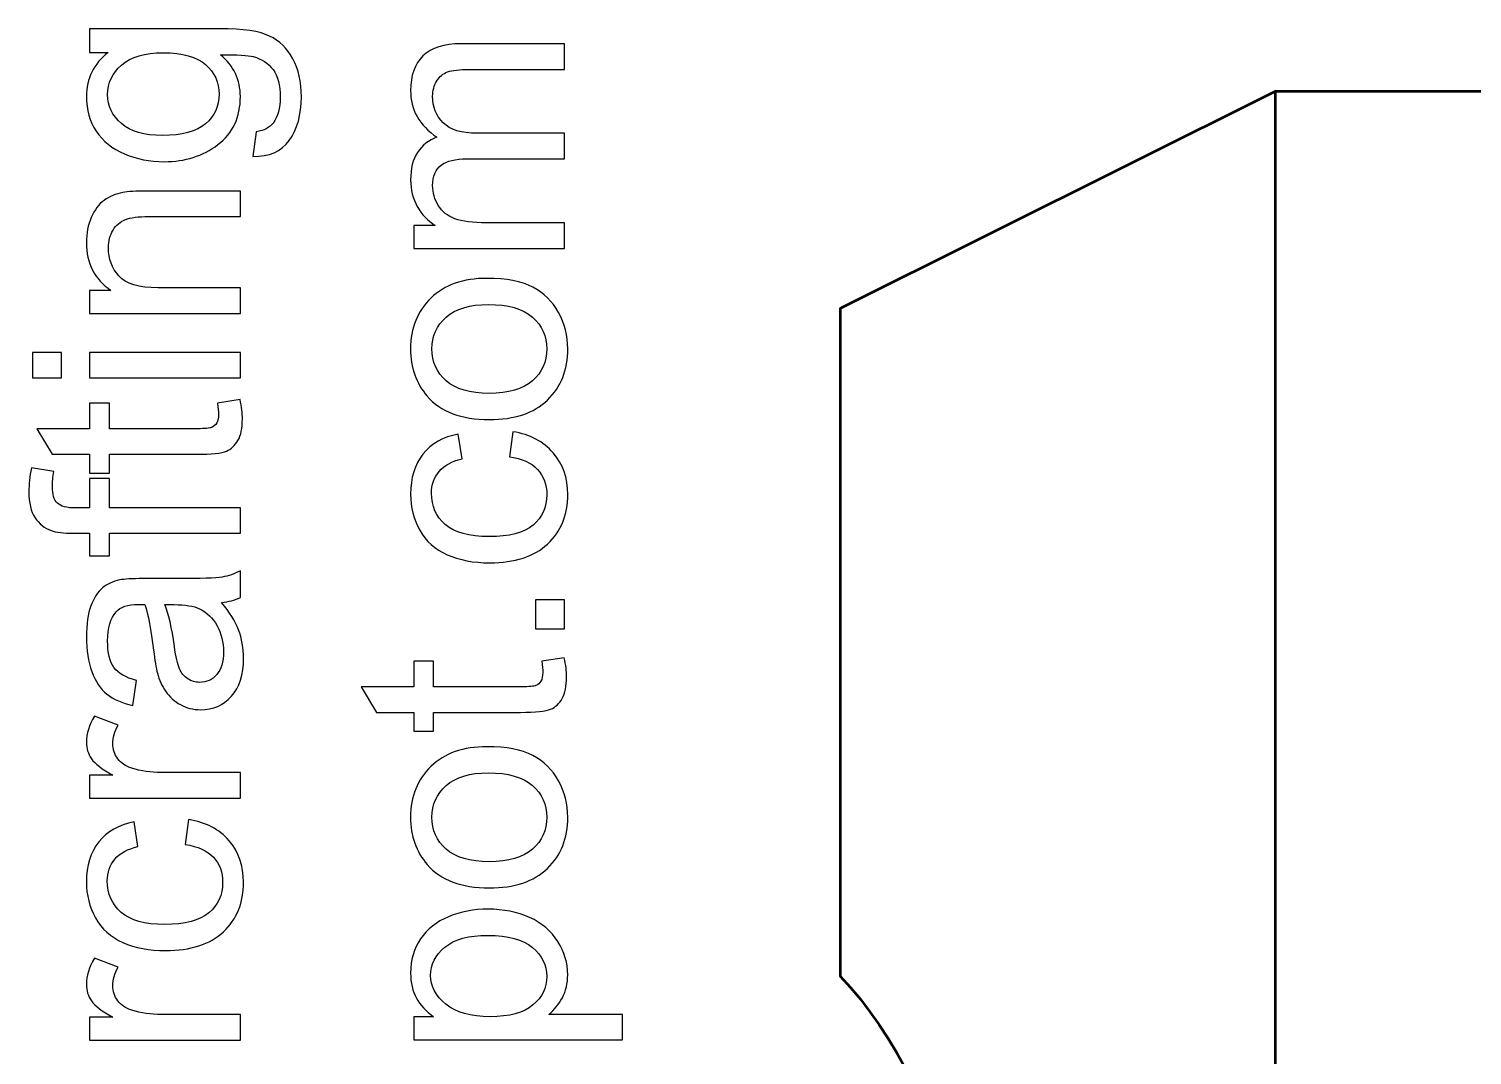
# Model space of a CAD drawing. Header units: centimetres. Extents: x -13.9 to 13.1, y -15.4 to 13.9.
# Drawn here: x -13.899 to -9.693, y -3.872 to -0.882 of the extents above; entities that cross this region are included whole.
import ezdxf

# ---------------------------------------------------------------- set-up
doc = ezdxf.new("R2010")
doc.units = ezdxf.units.CM
doc.header["$MEASUREMENT"] = 0
doc.layers.add('Layer 1', color=7, linetype='Continuous')

msp = doc.modelspace()

# ---------------------------------------------------------------- linework, layer by layer
at = {"layer": 'Layer 1', "color": 250}
for points, knots in [([(-13.24636, -1.2538), (-13.24636, -1.2538), (-13.2362, -1.18183), (-13.2362, -1.18183), (-13.2362, -1.18183), (-13.21391, -1.17887), (-13.19768, -1.1704), (-13.18738, -1.15657), (-13.18738, -1.15657), (-13.17369, -1.13809), (-13.16678, -1.11283), (-13.16678, -1.08079), (-13.16678, -1.08079), (-13.16678, -1.04636), (-13.17369, -1.01969), (-13.18738, -1.00093), (-13.18738, -1.00093), (-13.20107, -0.98216), (-13.2204, -0.96946), (-13.24509, -0.96283), (-13.24509, -0.96283), (-13.26019, -0.95902), (-13.29194, -0.95718), (-13.34034, -0.95746), (-13.34034, -0.95746), (-13.30196, -0.99006), (-13.28277, -1.03056), (-13.28277, -1.0791), (-13.28277, -1.0791), (-13.28277, -1.1395), (-13.3045, -1.18635), (-13.3481, -1.21937), (-13.3481, -1.21937), (-13.39157, -1.25253), (-13.44378, -1.26904), (-13.5046, -1.26904), (-13.5046, -1.26904), (-13.54651, -1.26904), (-13.58517, -1.26142), (-13.62059, -1.24632), (-13.62059, -1.24632), (-13.65601, -1.23122), (-13.68324, -1.20921), (-13.70258, -1.18042), (-13.70258, -1.18042), (-13.72191, -1.15163), (-13.73151, -1.11777), (-13.73151, -1.07882), (-13.73151, -1.07882), (-13.73151, -1.02703), (-13.71034, -0.98427), (-13.668, -0.95069), (-13.668, -0.95069), (-13.668, -0.95069), (-13.72219, -0.95069), (-13.72219, -0.95069), (-13.72219, -0.95069), (-13.72219, -0.95069), (-13.72219, -0.88211), (-13.72219, -0.88211), (-13.72219, -0.88211), (-13.72219, -0.88211), (-13.34274, -0.88211), (-13.34274, -0.88211), (-13.34274, -0.88211), (-13.2743, -0.88211), (-13.2259, -0.88902), (-13.1974, -0.90299), (-13.1974, -0.90299), (-13.16889, -0.91682), (-13.14632, -0.93898), (-13.1298, -0.96903), (-13.1298, -0.96903), (-13.11329, -0.99923), (-13.10497, -1.03634), (-13.10497, -1.08037), (-13.10497, -1.08037), (-13.10497, -1.13272), (-13.11668, -1.17492), (-13.14025, -1.20709), (-13.14025, -1.20709), (-13.16367, -1.2394), (-13.19909, -1.25493), (-13.24636, -1.2538)], [0, 0, 0, 0, 0.0454545, 0.0454545, 0.0454545, 0.0454545, 0.0909091, 0.0909091, 0.0909091, 0.0909091, 0.1363636, 0.1363636, 0.1363636, 0.1363636, 0.1818182, 0.1818182, 0.1818182, 0.1818182, 0.2272727, 0.2272727, 0.2272727, 0.2272727, 0.2727273, 0.2727273, 0.2727273, 0.2727273, 0.3181818, 0.3181818, 0.3181818, 0.3181818, 0.3636364, 0.3636364, 0.3636364, 0.3636364, 0.4090909, 0.4090909, 0.4090909, 0.4090909, 0.4545455, 0.4545455, 0.4545455, 0.4545455, 0.5, 0.5, 0.5, 0.5, 0.5454545, 0.5454545, 0.5454545, 0.5454545, 0.5909091, 0.5909091, 0.5909091, 0.5909091, 0.6363636, 0.6363636, 0.6363636, 0.6363636, 0.6818182, 0.6818182, 0.6818182, 0.6818182, 0.7272727, 0.7272727, 0.7272727, 0.7272727, 0.7727273, 0.7727273, 0.7727273, 0.7727273, 0.8181818, 0.8181818, 0.8181818, 0.8181818, 0.8636364, 0.8636364, 0.8636364, 0.8636364, 0.9090909, 0.9090909, 0.9090909, 0.9090909, 1, 1, 1, 1]), ([(-13.50996, -1.19284), (-13.45253, -1.19284), (-13.41062, -1.18141), (-13.38423, -1.15855), (-13.38423, -1.15855), (-13.35784, -1.13555), (-13.34458, -1.1069), (-13.34458, -1.07247), (-13.34458, -1.07247), (-13.34458, -1.03818), (-13.3577, -1.00953), (-13.38395, -0.98625), (-13.38395, -0.98625), (-13.41019, -0.96311), (-13.4514, -0.95154), (-13.50756, -0.95154), (-13.50756, -0.95154), (-13.56118, -0.95154), (-13.60168, -0.96353), (-13.62892, -0.98738), (-13.62892, -0.98738), (-13.65615, -1.01123), (-13.6697, -1.04001), (-13.6697, -1.0736), (-13.6697, -1.0736), (-13.6697, -1.10676), (-13.65629, -1.13484), (-13.62948, -1.15812), (-13.62948, -1.15812), (-13.60267, -1.18127), (-13.56288, -1.19284), (-13.50996, -1.19284)], [0, 0, 0, 0, 0.1111111, 0.1111111, 0.1111111, 0.1111111, 0.2222222, 0.2222222, 0.2222222, 0.2222222, 0.3333333, 0.3333333, 0.3333333, 0.3333333, 0.4444444, 0.4444444, 0.4444444, 0.4444444, 0.5555556, 0.5555556, 0.5555556, 0.5555556, 0.6666667, 0.6666667, 0.6666667, 0.6666667, 0.7777778, 0.7777778, 0.7777778, 0.7777778, 1, 1, 1, 1]), ([(-12.33789, -1.52163), (-12.33789, -1.52163), (-12.77731, -1.52163), (-12.77731, -1.52163), (-12.77731, -1.52163), (-12.77731, -1.52163), (-12.77731, -1.45474), (-12.77731, -1.45474), (-12.77731, -1.45474), (-12.77731, -1.45474), (-12.71522, -1.45474), (-12.71522, -1.45474), (-12.71522, -1.45474), (-12.73667, -1.44106), (-12.75403, -1.42271), (-12.76701, -1.39985), (-12.76701, -1.39985), (-12.78013, -1.37699), (-12.78663, -1.35103), (-12.78663, -1.32182), (-12.78663, -1.32182), (-12.78663, -1.28936), (-12.77985, -1.26269), (-12.76645, -1.24195), (-12.76645, -1.24195), (-12.7529, -1.2212), (-12.73413, -1.20653), (-12.70986, -1.19806), (-12.70986, -1.19806), (-12.76108, -1.16307), (-12.78663, -1.11777), (-12.78663, -1.06189), (-12.78663, -1.06189), (-12.78663, -1.01814), (-12.77463, -0.98442), (-12.7505, -0.96099), (-12.7505, -0.96099), (-12.72637, -0.93743), (-12.68926, -0.92557), (-12.63916, -0.92557), (-12.63916, -0.92557), (-12.63916, -0.92557), (-12.33789, -0.92557), (-12.33789, -0.92557), (-12.33789, -0.92557), (-12.33789, -0.92557), (-12.33789, -1.00008), (-12.33789, -1.00008), (-12.33789, -1.00008), (-12.33789, -1.00008), (-12.61447, -1.00008), (-12.61447, -1.00008), (-12.61447, -1.00008), (-12.6441, -1.00008), (-12.66555, -1.00262), (-12.67867, -1.00742), (-12.67867, -1.00742), (-12.6918, -1.01222), (-12.70224, -1.02097), (-12.71028, -1.03381), (-12.71028, -1.03381), (-12.71833, -1.04651), (-12.72228, -1.06146), (-12.72228, -1.07854), (-12.72228, -1.07854), (-12.72228, -1.10958), (-12.71198, -1.13527), (-12.69152, -1.15573), (-12.69152, -1.15573), (-12.67091, -1.17619), (-12.63803, -1.18635), (-12.59288, -1.18635), (-12.59288, -1.18635), (-12.59288, -1.18635), (-12.33789, -1.18635), (-12.33789, -1.18635), (-12.33789, -1.18635), (-12.33789, -1.18635), (-12.33789, -1.26086), (-12.33789, -1.26086), (-12.33789, -1.26086), (-12.33789, -1.26086), (-12.62308, -1.26086), (-12.62308, -1.26086), (-12.62308, -1.26086), (-12.6561, -1.26086), (-12.68093, -1.26692), (-12.69744, -1.27906), (-12.69744, -1.27906), (-12.71395, -1.29119), (-12.72228, -1.31109), (-12.72228, -1.33861), (-12.72228, -1.33861), (-12.72228, -1.35949), (-12.71677, -1.37882), (-12.70577, -1.3966), (-12.70577, -1.3966), (-12.69476, -1.41438), (-12.67867, -1.42723), (-12.65737, -1.43527), (-12.65737, -1.43527), (-12.6362, -1.44317), (-12.60558, -1.44712), (-12.56564, -1.44712), (-12.56564, -1.44712), (-12.56564, -1.44712), (-12.33789, -1.44712), (-12.33789, -1.44712), (-12.33789, -1.44712), (-12.33789, -1.44712), (-12.33789, -1.52163), (-12.33789, -1.52163)], [0, 0, 0, 0, 0.0344828, 0.0344828, 0.0344828, 0.0344828, 0.0689655, 0.0689655, 0.0689655, 0.0689655, 0.1034483, 0.1034483, 0.1034483, 0.1034483, 0.137931, 0.137931, 0.137931, 0.137931, 0.1724138, 0.1724138, 0.1724138, 0.1724138, 0.2068966, 0.2068966, 0.2068966, 0.2068966, 0.2413793, 0.2413793, 0.2413793, 0.2413793, 0.2758621, 0.2758621, 0.2758621, 0.2758621, 0.3103448, 0.3103448, 0.3103448, 0.3103448, 0.3448276, 0.3448276, 0.3448276, 0.3448276, 0.3793103, 0.3793103, 0.3793103, 0.3793103, 0.4137931, 0.4137931, 0.4137931, 0.4137931, 0.4482759, 0.4482759, 0.4482759, 0.4482759, 0.4827586, 0.4827586, 0.4827586, 0.4827586, 0.5172414, 0.5172414, 0.5172414, 0.5172414, 0.5517241, 0.5517241, 0.5517241, 0.5517241, 0.5862069, 0.5862069, 0.5862069, 0.5862069, 0.6206897, 0.6206897, 0.6206897, 0.6206897, 0.6551724, 0.6551724, 0.6551724, 0.6551724, 0.6896552, 0.6896552, 0.6896552, 0.6896552, 0.7241379, 0.7241379, 0.7241379, 0.7241379, 0.7586207, 0.7586207, 0.7586207, 0.7586207, 0.7931034, 0.7931034, 0.7931034, 0.7931034, 0.8275862, 0.8275862, 0.8275862, 0.8275862, 0.862069, 0.862069, 0.862069, 0.862069, 0.8965517, 0.8965517, 0.8965517, 0.8965517, 0.9310345, 0.9310345, 0.9310345, 0.9310345, 1, 1, 1, 1]), ([(-13.28277, -1.711), (-13.28277, -1.711), (-13.72219, -1.711), (-13.72219, -1.711), (-13.72219, -1.711), (-13.72219, -1.711), (-13.72219, -1.64411), (-13.72219, -1.64411), (-13.72219, -1.64411), (-13.72219, -1.64411), (-13.65982, -1.64411), (-13.65982, -1.64411), (-13.65982, -1.64411), (-13.70766, -1.61194), (-13.73151, -1.56537), (-13.73151, -1.50455), (-13.73151, -1.50455), (-13.73151, -1.47802), (-13.72671, -1.45375), (-13.71725, -1.4316), (-13.71725, -1.4316), (-13.7078, -1.40944), (-13.69524, -1.39279), (-13.67986, -1.38179), (-13.67986, -1.38179), (-13.66448, -1.37078), (-13.64613, -1.36302), (-13.62497, -1.35864), (-13.62497, -1.35864), (-13.61114, -1.35596), (-13.58701, -1.35455), (-13.55258, -1.35455), (-13.55258, -1.35455), (-13.55258, -1.35455), (-13.28277, -1.35455), (-13.28277, -1.35455), (-13.28277, -1.35455), (-13.28277, -1.35455), (-13.28277, -1.42906), (-13.28277, -1.42906), (-13.28277, -1.42906), (-13.28277, -1.42906), (-13.54975, -1.42906), (-13.54975, -1.42906), (-13.54975, -1.42906), (-13.58009, -1.42906), (-13.60281, -1.43188), (-13.61777, -1.43767), (-13.61777, -1.43767), (-13.63273, -1.44345), (-13.64472, -1.45375), (-13.65375, -1.46843), (-13.65375, -1.46843), (-13.66264, -1.4831), (-13.66716, -1.50046), (-13.66716, -1.52022), (-13.66716, -1.52022), (-13.66716, -1.55183), (-13.65714, -1.57906), (-13.63696, -1.60206), (-13.63696, -1.60206), (-13.61692, -1.62506), (-13.57868, -1.63649), (-13.52252, -1.63649), (-13.52252, -1.63649), (-13.52252, -1.63649), (-13.28277, -1.63649), (-13.28277, -1.63649), (-13.28277, -1.63649), (-13.28277, -1.63649), (-13.28277, -1.711), (-13.28277, -1.711)], [0, 0, 0, 0, 0.0526316, 0.0526316, 0.0526316, 0.0526316, 0.1052632, 0.1052632, 0.1052632, 0.1052632, 0.1578947, 0.1578947, 0.1578947, 0.1578947, 0.2105263, 0.2105263, 0.2105263, 0.2105263, 0.2631579, 0.2631579, 0.2631579, 0.2631579, 0.3157895, 0.3157895, 0.3157895, 0.3157895, 0.3684211, 0.3684211, 0.3684211, 0.3684211, 0.4210526, 0.4210526, 0.4210526, 0.4210526, 0.4736842, 0.4736842, 0.4736842, 0.4736842, 0.5263158, 0.5263158, 0.5263158, 0.5263158, 0.5789474, 0.5789474, 0.5789474, 0.5789474, 0.6315789, 0.6315789, 0.6315789, 0.6315789, 0.6842105, 0.6842105, 0.6842105, 0.6842105, 0.7368421, 0.7368421, 0.7368421, 0.7368421, 0.7894737, 0.7894737, 0.7894737, 0.7894737, 0.8421053, 0.8421053, 0.8421053, 0.8421053, 0.8947368, 0.8947368, 0.8947368, 0.8947368, 1, 1, 1, 1]), ([(-12.5576, -2.02046), (-12.63874, -2.02046), (-12.69885, -1.99788), (-12.73794, -1.95259), (-12.73794, -1.95259), (-12.7704, -1.91491), (-12.78663, -1.86876), (-12.78663, -1.81444), (-12.78663, -1.81444), (-12.78663, -1.75418), (-12.76687, -1.70479), (-12.72736, -1.66641), (-12.72736, -1.66641), (-12.68799, -1.62817), (-12.63338, -1.60898), (-12.56381, -1.60898), (-12.56381, -1.60898), (-12.50737, -1.60898), (-12.46306, -1.61744), (-12.43074, -1.63438), (-12.43074, -1.63438), (-12.39843, -1.65131), (-12.37331, -1.67601), (-12.35539, -1.70846), (-12.35539, -1.70846), (-12.33747, -1.74078), (-12.32858, -1.7762), (-12.32858, -1.81444), (-12.32858, -1.81444), (-12.32858, -1.87596), (-12.34819, -1.92563), (-12.38756, -1.96359), (-12.38756, -1.96359), (-12.42693, -2.00155), (-12.48366, -2.02046), (-12.5576, -2.02046)], [0, 0, 0, 0, 0.1, 0.1, 0.1, 0.1, 0.2, 0.2, 0.2, 0.2, 0.3, 0.3, 0.3, 0.3, 0.4, 0.4, 0.4, 0.4, 0.5, 0.5, 0.5, 0.5, 0.6, 0.6, 0.6, 0.6, 0.7, 0.7, 0.7, 0.7, 0.8, 0.8, 0.8, 0.8, 1, 1, 1, 1]), ([(-12.55746, -1.94426), (-12.5013, -1.94426), (-12.45925, -1.93198), (-12.43145, -1.90743), (-12.43145, -1.90743), (-12.40351, -1.88273), (-12.38954, -1.85183), (-12.38954, -1.81444), (-12.38954, -1.81444), (-12.38954, -1.77747), (-12.40351, -1.7467), (-12.43159, -1.72201), (-12.43159, -1.72201), (-12.45967, -1.69746), (-12.50243, -1.68518), (-12.55986, -1.68518), (-12.55986, -1.68518), (-12.61405, -1.68518), (-12.65511, -1.6976), (-12.68291, -1.72229), (-12.68291, -1.72229), (-12.71085, -1.74699), (-12.72482, -1.77775), (-12.72482, -1.81444), (-12.72482, -1.81444), (-12.72482, -1.85183), (-12.71099, -1.88273), (-12.68319, -1.90743), (-12.68319, -1.90743), (-12.65539, -1.93198), (-12.61348, -1.94426), (-12.55746, -1.94426)], [0, 0, 0, 0, 0.1111111, 0.1111111, 0.1111111, 0.1111111, 0.2222222, 0.2222222, 0.2222222, 0.2222222, 0.3333333, 0.3333333, 0.3333333, 0.3333333, 0.4444444, 0.4444444, 0.4444444, 0.4444444, 0.5555556, 0.5555556, 0.5555556, 0.5555556, 0.6666667, 0.6666667, 0.6666667, 0.6666667, 0.7777778, 0.7777778, 0.7777778, 0.7777778, 1, 1, 1, 1]), ([(-13.80432, -1.8991), (-13.80432, -1.8991), (-13.88899, -1.8991), (-13.88899, -1.8991), (-13.88899, -1.8991), (-13.88899, -1.8991), (-13.88899, -1.82459), (-13.88899, -1.82459), (-13.88899, -1.82459), (-13.88899, -1.82459), (-13.80432, -1.82459), (-13.80432, -1.82459), (-13.80432, -1.82459), (-13.80432, -1.82459), (-13.80432, -1.8991), (-13.80432, -1.8991)], [0, 0, 0, 0, 0.2, 0.2, 0.2, 0.2, 0.4, 0.4, 0.4, 0.4, 0.6, 0.6, 0.6, 0.6, 1, 1, 1, 1]), ([(-13.28277, -1.8991), (-13.28277, -1.8991), (-13.72219, -1.8991), (-13.72219, -1.8991), (-13.72219, -1.8991), (-13.72219, -1.8991), (-13.72219, -1.82459), (-13.72219, -1.82459), (-13.72219, -1.82459), (-13.72219, -1.82459), (-13.28277, -1.82459), (-13.28277, -1.82459), (-13.28277, -1.82459), (-13.28277, -1.82459), (-13.28277, -1.8991), (-13.28277, -1.8991)], [0, 0, 0, 0, 0.2, 0.2, 0.2, 0.2, 0.4, 0.4, 0.4, 0.4, 0.6, 0.6, 0.6, 0.6, 1, 1, 1, 1]), ([(-13.34923, -1.97262), (-13.34923, -1.97262), (-13.28348, -1.96246), (-13.28348, -1.96246), (-13.28348, -1.96246), (-13.2791, -1.98334), (-13.27684, -2.00211), (-13.27684, -2.01848), (-13.27684, -2.01848), (-13.27684, -2.04543), (-13.28108, -2.06631), (-13.28968, -2.08127), (-13.28968, -2.08127), (-13.29829, -2.09609), (-13.30944, -2.10653), (-13.32341, -2.1126), (-13.32341, -2.1126), (-13.33738, -2.11867), (-13.36673, -2.12163), (-13.41146, -2.12163), (-13.41146, -2.12163), (-13.41146, -2.12163), (-13.66462, -2.12163), (-13.66462, -2.12163), (-13.66462, -2.12163), (-13.66462, -2.12163), (-13.66462, -2.17666), (-13.66462, -2.17666), (-13.66462, -2.17666), (-13.66462, -2.17666), (-13.72219, -2.17666), (-13.72219, -2.17666), (-13.72219, -2.17666), (-13.72219, -2.17666), (-13.72219, -2.12163), (-13.72219, -2.12163), (-13.72219, -2.12163), (-13.72219, -2.12163), (-13.83085, -2.12163), (-13.83085, -2.12163), (-13.83085, -2.12163), (-13.83085, -2.12163), (-13.87558, -2.04712), (-13.87558, -2.04712), (-13.87558, -2.04712), (-13.87558, -2.04712), (-13.72219, -2.04712), (-13.72219, -2.04712), (-13.72219, -2.04712), (-13.72219, -2.04712), (-13.72219, -1.97262), (-13.72219, -1.97262), (-13.72219, -1.97262), (-13.72219, -1.97262), (-13.66462, -1.97262), (-13.66462, -1.97262), (-13.66462, -1.97262), (-13.66462, -1.97262), (-13.66462, -2.04712), (-13.66462, -2.04712), (-13.66462, -2.04712), (-13.66462, -2.04712), (-13.40723, -2.04712), (-13.40723, -2.04712), (-13.40723, -2.04712), (-13.38592, -2.04712), (-13.37223, -2.04585), (-13.36617, -2.04317), (-13.36617, -2.04317), (-13.3601, -2.04063), (-13.3553, -2.0364), (-13.35163, -2.03047), (-13.35163, -2.03047), (-13.3481, -2.02454), (-13.34627, -2.01608), (-13.34627, -2.00507), (-13.34627, -2.00507), (-13.34627, -1.99689), (-13.34726, -1.98602), (-13.34923, -1.97262)], [0, 0, 0, 0, 0.047619, 0.047619, 0.047619, 0.047619, 0.0952381, 0.0952381, 0.0952381, 0.0952381, 0.1428571, 0.1428571, 0.1428571, 0.1428571, 0.1904762, 0.1904762, 0.1904762, 0.1904762, 0.2380952, 0.2380952, 0.2380952, 0.2380952, 0.2857143, 0.2857143, 0.2857143, 0.2857143, 0.3333333, 0.3333333, 0.3333333, 0.3333333, 0.3809524, 0.3809524, 0.3809524, 0.3809524, 0.4285714, 0.4285714, 0.4285714, 0.4285714, 0.4761905, 0.4761905, 0.4761905, 0.4761905, 0.5238095, 0.5238095, 0.5238095, 0.5238095, 0.5714286, 0.5714286, 0.5714286, 0.5714286, 0.6190476, 0.6190476, 0.6190476, 0.6190476, 0.6666667, 0.6666667, 0.6666667, 0.6666667, 0.7142857, 0.7142857, 0.7142857, 0.7142857, 0.7619048, 0.7619048, 0.7619048, 0.7619048, 0.8095238, 0.8095238, 0.8095238, 0.8095238, 0.8571429, 0.8571429, 0.8571429, 0.8571429, 0.9047619, 0.9047619, 0.9047619, 0.9047619, 1, 1, 1, 1]), ([(-12.49876, -2.12884), (-12.49876, -2.12884), (-12.4886, -2.05603), (-12.4886, -2.05603), (-12.4886, -2.05603), (-12.4385, -2.06407), (-12.39941, -2.08439), (-12.37105, -2.11727), (-12.37105, -2.11727), (-12.34269, -2.15015), (-12.32858, -2.19065), (-12.32858, -2.23848), (-12.32858, -2.23848), (-12.32858, -2.29845), (-12.34819, -2.34672), (-12.38742, -2.38312), (-12.38742, -2.38312), (-12.42665, -2.41967), (-12.48281, -2.43787), (-12.55591, -2.43787), (-12.55591, -2.43787), (-12.60332, -2.43787), (-12.64467, -2.42997), (-12.68009, -2.41431), (-12.68009, -2.41431), (-12.71565, -2.39864), (-12.74232, -2.3748), (-12.75995, -2.34262), (-12.75995, -2.34262), (-12.77774, -2.31059), (-12.78663, -2.27574), (-12.78663, -2.23792), (-12.78663, -2.23792), (-12.78663, -2.19036), (-12.77463, -2.15128), (-12.7505, -2.12108), (-12.7505, -2.12108), (-12.72637, -2.09074), (-12.69208, -2.07127), (-12.64777, -2.0628), (-12.64777, -2.0628), (-12.64777, -2.0628), (-12.63676, -2.13477), (-12.63676, -2.13477), (-12.63676, -2.13477), (-12.66626, -2.14168), (-12.68841, -2.15382), (-12.70337, -2.17145), (-12.70337, -2.17145), (-12.71819, -2.18895), (-12.72566, -2.21012), (-12.72566, -2.23495), (-12.72566, -2.23495), (-12.72566, -2.27249), (-12.71226, -2.30297), (-12.68545, -2.32654), (-12.68545, -2.32654), (-12.6585, -2.34996), (-12.61616, -2.36167), (-12.55802, -2.36167), (-12.55802, -2.36167), (-12.49904, -2.36167), (-12.45628, -2.35038), (-12.42961, -2.32781), (-12.42961, -2.32781), (-12.40294, -2.30509), (-12.38954, -2.27559), (-12.38954, -2.23933), (-12.38954, -2.23933), (-12.38954, -2.20998), (-12.39843, -2.18557), (-12.41635, -2.16609), (-12.41635, -2.16609), (-12.43413, -2.14648), (-12.46164, -2.13406), (-12.49876, -2.12884)], [0, 0, 0, 0, 0.05, 0.05, 0.05, 0.05, 0.1, 0.1, 0.1, 0.1, 0.15, 0.15, 0.15, 0.15, 0.2, 0.2, 0.2, 0.2, 0.25, 0.25, 0.25, 0.25, 0.3, 0.3, 0.3, 0.3, 0.35, 0.35, 0.35, 0.35, 0.4, 0.4, 0.4, 0.4, 0.45, 0.45, 0.45, 0.45, 0.5, 0.5, 0.5, 0.5, 0.55, 0.55, 0.55, 0.55, 0.6, 0.6, 0.6, 0.6, 0.65, 0.65, 0.65, 0.65, 0.7, 0.7, 0.7, 0.7, 0.75, 0.75, 0.75, 0.75, 0.8, 0.8, 0.8, 0.8, 0.85, 0.85, 0.85, 0.85, 0.9, 0.9, 0.9, 0.9, 1, 1, 1, 1]), ([(-13.28277, -2.35178), (-13.28277, -2.35178), (-13.66462, -2.35178), (-13.66462, -2.35178), (-13.66462, -2.35178), (-13.66462, -2.35178), (-13.66462, -2.41782), (-13.66462, -2.41782), (-13.66462, -2.41782), (-13.66462, -2.41782), (-13.72219, -2.41782), (-13.72219, -2.41782), (-13.72219, -2.41782), (-13.72219, -2.41782), (-13.72219, -2.35178), (-13.72219, -2.35178), (-13.72219, -2.35178), (-13.72219, -2.35178), (-13.76876, -2.35178), (-13.76876, -2.35178), (-13.76876, -2.35178), (-13.79825, -2.35178), (-13.82012, -2.34924), (-13.83438, -2.34402), (-13.83438, -2.34402), (-13.85357, -2.33682), (-13.86923, -2.3244), (-13.88122, -2.30634), (-13.88122, -2.30634), (-13.89322, -2.28842), (-13.89915, -2.26316), (-13.89915, -2.23071), (-13.89915, -2.23071), (-13.89915, -2.20968), (-13.89661, -2.18654), (-13.89167, -2.16114), (-13.89167, -2.16114), (-13.89167, -2.16114), (-13.82647, -2.17229), (-13.82647, -2.17229), (-13.82647, -2.17229), (-13.82915, -2.18781), (-13.83057, -2.20234), (-13.83057, -2.21617), (-13.83057, -2.21617), (-13.83057, -2.23875), (-13.82577, -2.25469), (-13.81617, -2.26415), (-13.81617, -2.26415), (-13.80658, -2.27346), (-13.78866, -2.27812), (-13.76241, -2.27812), (-13.76241, -2.27812), (-13.76241, -2.27812), (-13.72219, -2.27812), (-13.72219, -2.27812), (-13.72219, -2.27812), (-13.72219, -2.27812), (-13.72219, -2.19261), (-13.72219, -2.19261), (-13.72219, -2.19261), (-13.72219, -2.19261), (-13.66462, -2.19261), (-13.66462, -2.19261), (-13.66462, -2.19261), (-13.66462, -2.19261), (-13.66462, -2.27727), (-13.66462, -2.27727), (-13.66462, -2.27727), (-13.66462, -2.27727), (-13.28277, -2.27727), (-13.28277, -2.27727), (-13.28277, -2.27727), (-13.28277, -2.27727), (-13.28277, -2.35178), (-13.28277, -2.35178)], [0, 0, 0, 0, 0.05, 0.05, 0.05, 0.05, 0.1, 0.1, 0.1, 0.1, 0.15, 0.15, 0.15, 0.15, 0.2, 0.2, 0.2, 0.2, 0.25, 0.25, 0.25, 0.25, 0.3, 0.3, 0.3, 0.3, 0.35, 0.35, 0.35, 0.35, 0.4, 0.4, 0.4, 0.4, 0.45, 0.45, 0.45, 0.45, 0.5, 0.5, 0.5, 0.5, 0.55, 0.55, 0.55, 0.55, 0.6, 0.6, 0.6, 0.6, 0.65, 0.65, 0.65, 0.65, 0.7, 0.7, 0.7, 0.7, 0.75, 0.75, 0.75, 0.75, 0.8, 0.8, 0.8, 0.8, 0.85, 0.85, 0.85, 0.85, 0.9, 0.9, 0.9, 0.9, 1, 1, 1, 1]), ([(-13.3378, -2.55343), (-13.31424, -2.58109), (-13.29773, -2.60776), (-13.28799, -2.6333), (-13.28799, -2.6333), (-13.27825, -2.65884), (-13.27346, -2.68621), (-13.27346, -2.71557), (-13.27346, -2.71557), (-13.27346, -2.76383), (-13.28517, -2.80094), (-13.30873, -2.8269), (-13.30873, -2.8269), (-13.33216, -2.85287), (-13.36222, -2.86585), (-13.39876, -2.86585), (-13.39876, -2.86585), (-13.42021, -2.86585), (-13.43983, -2.86091), (-13.45761, -2.85117), (-13.45761, -2.85117), (-13.47539, -2.8413), (-13.4895, -2.82846), (-13.50022, -2.81265), (-13.50022, -2.81265), (-13.51095, -2.79671), (-13.51913, -2.77893), (-13.52464, -2.75903), (-13.52464, -2.75903), (-13.52845, -2.74435), (-13.53211, -2.7222), (-13.53578, -2.69271), (-13.53578, -2.69271), (-13.54284, -2.63259), (-13.55145, -2.58814), (-13.56132, -2.55978), (-13.56132, -2.55978), (-13.57148, -2.5595), (-13.57798, -2.55936), (-13.58066, -2.55936), (-13.58066, -2.55936), (-13.61085, -2.55936), (-13.63216, -2.56641), (-13.64458, -2.58052), (-13.64458, -2.58052), (-13.66137, -2.59957), (-13.6697, -2.62794), (-13.6697, -2.66547), (-13.6697, -2.66547), (-13.6697, -2.70061), (-13.66349, -2.72657), (-13.65121, -2.74322), (-13.65121, -2.74322), (-13.63894, -2.76002), (-13.61706, -2.77229), (-13.58588, -2.78034), (-13.58588, -2.78034), (-13.58588, -2.78034), (-13.59604, -2.85315), (-13.59604, -2.85315), (-13.59604, -2.85315), (-13.62722, -2.84652), (-13.65248, -2.83565), (-13.67167, -2.82041), (-13.67167, -2.82041), (-13.69086, -2.80517), (-13.70554, -2.78316), (-13.71598, -2.75437), (-13.71598, -2.75437), (-13.72628, -2.72573), (-13.73151, -2.69228), (-13.73151, -2.65446), (-13.73151, -2.65446), (-13.73151, -2.61693), (-13.72713, -2.58631), (-13.71824, -2.56274), (-13.71824, -2.56274), (-13.70935, -2.53932), (-13.69834, -2.52196), (-13.68494, -2.51095), (-13.68494, -2.51095), (-13.67153, -2.49995), (-13.6546, -2.49219), (-13.63414, -2.48767), (-13.63414, -2.48767), (-13.62144, -2.48527), (-13.59858, -2.484), (-13.5657, -2.484), (-13.5657, -2.484), (-13.5657, -2.484), (-13.46692, -2.484), (-13.46692, -2.484), (-13.46692, -2.484), (-13.39792, -2.484), (-13.35431, -2.48245), (-13.33583, -2.47935), (-13.33583, -2.47935), (-13.31734, -2.47638), (-13.2997, -2.47017), (-13.28277, -2.46114), (-13.28277, -2.46114), (-13.28277, -2.46114), (-13.28277, -2.53904), (-13.28277, -2.53904), (-13.28277, -2.53904), (-13.29843, -2.54651), (-13.31678, -2.55131), (-13.3378, -2.55343)], [0, 0, 0, 0, 0.0357143, 0.0357143, 0.0357143, 0.0357143, 0.0714286, 0.0714286, 0.0714286, 0.0714286, 0.1071429, 0.1071429, 0.1071429, 0.1071429, 0.1428571, 0.1428571, 0.1428571, 0.1428571, 0.1785714, 0.1785714, 0.1785714, 0.1785714, 0.2142857, 0.2142857, 0.2142857, 0.2142857, 0.25, 0.25, 0.25, 0.25, 0.2857143, 0.2857143, 0.2857143, 0.2857143, 0.3214286, 0.3214286, 0.3214286, 0.3214286, 0.3571429, 0.3571429, 0.3571429, 0.3571429, 0.3928571, 0.3928571, 0.3928571, 0.3928571, 0.4285714, 0.4285714, 0.4285714, 0.4285714, 0.4642857, 0.4642857, 0.4642857, 0.4642857, 0.5, 0.5, 0.5, 0.5, 0.5357143, 0.5357143, 0.5357143, 0.5357143, 0.5714286, 0.5714286, 0.5714286, 0.5714286, 0.6071429, 0.6071429, 0.6071429, 0.6071429, 0.6428571, 0.6428571, 0.6428571, 0.6428571, 0.6785714, 0.6785714, 0.6785714, 0.6785714, 0.7142857, 0.7142857, 0.7142857, 0.7142857, 0.75, 0.75, 0.75, 0.75, 0.7857143, 0.7857143, 0.7857143, 0.7857143, 0.8214286, 0.8214286, 0.8214286, 0.8214286, 0.8571429, 0.8571429, 0.8571429, 0.8571429, 0.8928571, 0.8928571, 0.8928571, 0.8928571, 0.9285714, 0.9285714, 0.9285714, 0.9285714, 1, 1, 1, 1]), ([(-13.5029, -2.55936), (-13.4919, -2.58645), (-13.48258, -2.62709), (-13.47496, -2.68128), (-13.47496, -2.68128), (-13.47059, -2.71204), (-13.46565, -2.73377), (-13.46015, -2.74647), (-13.46015, -2.74647), (-13.45464, -2.75917), (-13.4466, -2.76891), (-13.43616, -2.77582), (-13.43616, -2.77582), (-13.42558, -2.78274), (-13.41386, -2.78626), (-13.40088, -2.78626), (-13.40088, -2.78626), (-13.38127, -2.78626), (-13.36476, -2.77878), (-13.35163, -2.76369), (-13.35163, -2.76369), (-13.33851, -2.74859), (-13.33188, -2.72657), (-13.33188, -2.69764), (-13.33188, -2.69764), (-13.33188, -2.669), (-13.33809, -2.64346), (-13.35064, -2.62102), (-13.35064, -2.62102), (-13.36306, -2.59873), (-13.38014, -2.58222), (-13.40173, -2.57177), (-13.40173, -2.57177), (-13.41852, -2.56373), (-13.44321, -2.55978), (-13.47581, -2.55978), (-13.47581, -2.55978), (-13.47581, -2.55978), (-13.5029, -2.55936), (-13.5029, -2.55936)], [0, 0, 0, 0, 0.0909091, 0.0909091, 0.0909091, 0.0909091, 0.1818182, 0.1818182, 0.1818182, 0.1818182, 0.2727273, 0.2727273, 0.2727273, 0.2727273, 0.3636364, 0.3636364, 0.3636364, 0.3636364, 0.4545455, 0.4545455, 0.4545455, 0.4545455, 0.5454545, 0.5454545, 0.5454545, 0.5454545, 0.6363636, 0.6363636, 0.6363636, 0.6363636, 0.7272727, 0.7272727, 0.7272727, 0.7272727, 0.8181818, 0.8181818, 0.8181818, 0.8181818, 1, 1, 1, 1]), ([(-12.33789, -2.62992), (-12.33789, -2.62992), (-12.42256, -2.62992), (-12.42256, -2.62992), (-12.42256, -2.62992), (-12.42256, -2.62992), (-12.42256, -2.54526), (-12.42256, -2.54526), (-12.42256, -2.54526), (-12.42256, -2.54526), (-12.33789, -2.54526), (-12.33789, -2.54526), (-12.33789, -2.54526), (-12.33789, -2.54526), (-12.33789, -2.62992), (-12.33789, -2.62992)], [0, 0, 0, 0, 0.2, 0.2, 0.2, 0.2, 0.4, 0.4, 0.4, 0.4, 0.6, 0.6, 0.6, 0.6, 1, 1, 1, 1]), ([(-12.40435, -2.72461), (-12.40435, -2.72461), (-12.3386, -2.71445), (-12.3386, -2.71445), (-12.3386, -2.71445), (-12.33422, -2.73533), (-12.33196, -2.7541), (-12.33196, -2.77047), (-12.33196, -2.77047), (-12.33196, -2.79742), (-12.3362, -2.8183), (-12.3448, -2.83326), (-12.3448, -2.83326), (-12.35341, -2.84808), (-12.36456, -2.85852), (-12.37853, -2.86459), (-12.37853, -2.86459), (-12.3925, -2.87066), (-12.42185, -2.87362), (-12.46658, -2.87362), (-12.46658, -2.87362), (-12.46658, -2.87362), (-12.71974, -2.87362), (-12.71974, -2.87362), (-12.71974, -2.87362), (-12.71974, -2.87362), (-12.71974, -2.92865), (-12.71974, -2.92865), (-12.71974, -2.92865), (-12.71974, -2.92865), (-12.77731, -2.92865), (-12.77731, -2.92865), (-12.77731, -2.92865), (-12.77731, -2.92865), (-12.77731, -2.87362), (-12.77731, -2.87362), (-12.77731, -2.87362), (-12.77731, -2.87362), (-12.88597, -2.87362), (-12.88597, -2.87362), (-12.88597, -2.87362), (-12.88597, -2.87362), (-12.9307, -2.79911), (-12.9307, -2.79911), (-12.9307, -2.79911), (-12.9307, -2.79911), (-12.77731, -2.79911), (-12.77731, -2.79911), (-12.77731, -2.79911), (-12.77731, -2.79911), (-12.77731, -2.72461), (-12.77731, -2.72461), (-12.77731, -2.72461), (-12.77731, -2.72461), (-12.71974, -2.72461), (-12.71974, -2.72461), (-12.71974, -2.72461), (-12.71974, -2.72461), (-12.71974, -2.79911), (-12.71974, -2.79911), (-12.71974, -2.79911), (-12.71974, -2.79911), (-12.46235, -2.79911), (-12.46235, -2.79911), (-12.46235, -2.79911), (-12.44104, -2.79911), (-12.42735, -2.79784), (-12.42129, -2.79516), (-12.42129, -2.79516), (-12.41522, -2.79262), (-12.41042, -2.78839), (-12.40675, -2.78246), (-12.40675, -2.78246), (-12.40322, -2.77653), (-12.40139, -2.76807), (-12.40139, -2.75706), (-12.40139, -2.75706), (-12.40139, -2.74888), (-12.40238, -2.73801), (-12.40435, -2.72461)], [0, 0, 0, 0, 0.047619, 0.047619, 0.047619, 0.047619, 0.0952381, 0.0952381, 0.0952381, 0.0952381, 0.1428571, 0.1428571, 0.1428571, 0.1428571, 0.1904762, 0.1904762, 0.1904762, 0.1904762, 0.2380952, 0.2380952, 0.2380952, 0.2380952, 0.2857143, 0.2857143, 0.2857143, 0.2857143, 0.3333333, 0.3333333, 0.3333333, 0.3333333, 0.3809524, 0.3809524, 0.3809524, 0.3809524, 0.4285714, 0.4285714, 0.4285714, 0.4285714, 0.4761905, 0.4761905, 0.4761905, 0.4761905, 0.5238095, 0.5238095, 0.5238095, 0.5238095, 0.5714286, 0.5714286, 0.5714286, 0.5714286, 0.6190476, 0.6190476, 0.6190476, 0.6190476, 0.6666667, 0.6666667, 0.6666667, 0.6666667, 0.7142857, 0.7142857, 0.7142857, 0.7142857, 0.7619048, 0.7619048, 0.7619048, 0.7619048, 0.8095238, 0.8095238, 0.8095238, 0.8095238, 0.8571429, 0.8571429, 0.8571429, 0.8571429, 0.9047619, 0.9047619, 0.9047619, 0.9047619, 1, 1, 1, 1]), ([(-13.28277, -3.12324), (-13.28277, -3.12324), (-13.72219, -3.12324), (-13.72219, -3.12324), (-13.72219, -3.12324), (-13.72219, -3.12324), (-13.72219, -3.05635), (-13.72219, -3.05635), (-13.72219, -3.05635), (-13.72219, -3.05635), (-13.65488, -3.05635), (-13.65488, -3.05635), (-13.65488, -3.05635), (-13.68607, -3.03928), (-13.70667, -3.02347), (-13.71655, -3.00894), (-13.71655, -3.00894), (-13.72657, -2.9944), (-13.73151, -2.97846), (-13.73151, -2.9611), (-13.73151, -2.9611), (-13.73151, -2.93598), (-13.7236, -2.91044), (-13.70794, -2.88448), (-13.70794, -2.88448), (-13.70794, -2.88448), (-13.63922, -2.911), (-13.63922, -2.911), (-13.63922, -2.911), (-13.64938, -2.92907), (-13.65446, -2.94713), (-13.65446, -2.96519), (-13.65446, -2.96519), (-13.65446, -2.98142), (-13.64952, -2.99595), (-13.63978, -3.00879), (-13.63978, -3.00879), (-13.63005, -3.02164), (-13.6165, -3.03081), (-13.59914, -3.03631), (-13.59914, -3.03631), (-13.57275, -3.04464), (-13.54383, -3.04873), (-13.51236, -3.04873), (-13.51236, -3.04873), (-13.51236, -3.04873), (-13.28277, -3.04873), (-13.28277, -3.04873), (-13.28277, -3.04873), (-13.28277, -3.04873), (-13.28277, -3.12324), (-13.28277, -3.12324)], [0, 0, 0, 0, 0.0714286, 0.0714286, 0.0714286, 0.0714286, 0.1428571, 0.1428571, 0.1428571, 0.1428571, 0.2142857, 0.2142857, 0.2142857, 0.2142857, 0.2857143, 0.2857143, 0.2857143, 0.2857143, 0.3571429, 0.3571429, 0.3571429, 0.3571429, 0.4285714, 0.4285714, 0.4285714, 0.4285714, 0.5, 0.5, 0.5, 0.5, 0.5714286, 0.5714286, 0.5714286, 0.5714286, 0.6428571, 0.6428571, 0.6428571, 0.6428571, 0.7142857, 0.7142857, 0.7142857, 0.7142857, 0.7857143, 0.7857143, 0.7857143, 0.7857143, 0.8571429, 0.8571429, 0.8571429, 0.8571429, 1, 1, 1, 1]), ([(-12.5576, -3.38515), (-12.63874, -3.38515), (-12.69885, -3.36257), (-12.73794, -3.31728), (-12.73794, -3.31728), (-12.7704, -3.2796), (-12.78663, -3.23345), (-12.78663, -3.17913), (-12.78663, -3.17913), (-12.78663, -3.11887), (-12.76687, -3.06948), (-12.72736, -3.0311), (-12.72736, -3.0311), (-12.68799, -2.99286), (-12.63338, -2.97367), (-12.56381, -2.97367), (-12.56381, -2.97367), (-12.50737, -2.97367), (-12.46306, -2.98213), (-12.43074, -2.99907), (-12.43074, -2.99907), (-12.39843, -3.016), (-12.37331, -3.0407), (-12.35539, -3.07315), (-12.35539, -3.07315), (-12.33747, -3.10547), (-12.32858, -3.14089), (-12.32858, -3.17913), (-12.32858, -3.17913), (-12.32858, -3.24065), (-12.34819, -3.29032), (-12.38756, -3.32828), (-12.38756, -3.32828), (-12.42693, -3.36624), (-12.48366, -3.38515), (-12.5576, -3.38515)], [0, 0, 0, 0, 0.1, 0.1, 0.1, 0.1, 0.2, 0.2, 0.2, 0.2, 0.3, 0.3, 0.3, 0.3, 0.4, 0.4, 0.4, 0.4, 0.5, 0.5, 0.5, 0.5, 0.6, 0.6, 0.6, 0.6, 0.7, 0.7, 0.7, 0.7, 0.8, 0.8, 0.8, 0.8, 1, 1, 1, 1]), ([(-12.55746, -3.30895), (-12.5013, -3.30895), (-12.45925, -3.29667), (-12.43145, -3.27212), (-12.43145, -3.27212), (-12.40351, -3.24742), (-12.38954, -3.21652), (-12.38954, -3.17913), (-12.38954, -3.17913), (-12.38954, -3.14216), (-12.40351, -3.11139), (-12.43159, -3.0867), (-12.43159, -3.0867), (-12.45967, -3.06215), (-12.50243, -3.04987), (-12.55986, -3.04987), (-12.55986, -3.04987), (-12.61405, -3.04987), (-12.65511, -3.06229), (-12.68291, -3.08698), (-12.68291, -3.08698), (-12.71085, -3.11168), (-12.72482, -3.14244), (-12.72482, -3.17913), (-12.72482, -3.17913), (-12.72482, -3.21652), (-12.71099, -3.24742), (-12.68319, -3.27212), (-12.68319, -3.27212), (-12.65539, -3.29667), (-12.61348, -3.30895), (-12.55746, -3.30895)], [0, 0, 0, 0, 0.1111111, 0.1111111, 0.1111111, 0.1111111, 0.2222222, 0.2222222, 0.2222222, 0.2222222, 0.3333333, 0.3333333, 0.3333333, 0.3333333, 0.4444444, 0.4444444, 0.4444444, 0.4444444, 0.5555556, 0.5555556, 0.5555556, 0.5555556, 0.6666667, 0.6666667, 0.6666667, 0.6666667, 0.7777778, 0.7777778, 0.7777778, 0.7777778, 1, 1, 1, 1]), ([(-13.44364, -3.25871), (-13.44364, -3.25871), (-13.43348, -3.1859), (-13.43348, -3.1859), (-13.43348, -3.1859), (-13.38338, -3.19394), (-13.34429, -3.21426), (-13.31593, -3.24714), (-13.31593, -3.24714), (-13.28757, -3.28002), (-13.27346, -3.32052), (-13.27346, -3.36835), (-13.27346, -3.36835), (-13.27346, -3.42832), (-13.29307, -3.47659), (-13.3323, -3.51299), (-13.3323, -3.51299), (-13.37153, -3.54954), (-13.42769, -3.56774), (-13.50079, -3.56774), (-13.50079, -3.56774), (-13.5482, -3.56774), (-13.58955, -3.55984), (-13.62497, -3.54418), (-13.62497, -3.54418), (-13.66053, -3.52851), (-13.6872, -3.50467), (-13.70483, -3.47249), (-13.70483, -3.47249), (-13.72262, -3.44046), (-13.73151, -3.40561), (-13.73151, -3.36779), (-13.73151, -3.36779), (-13.73151, -3.32023), (-13.71951, -3.28115), (-13.69538, -3.25095), (-13.69538, -3.25095), (-13.67125, -3.22061), (-13.63696, -3.20114), (-13.59265, -3.19267), (-13.59265, -3.19267), (-13.59265, -3.19267), (-13.58164, -3.26464), (-13.58164, -3.26464), (-13.58164, -3.26464), (-13.61114, -3.27155), (-13.63329, -3.28369), (-13.64825, -3.30132), (-13.64825, -3.30132), (-13.66307, -3.31882), (-13.67054, -3.33999), (-13.67054, -3.36482), (-13.67054, -3.36482), (-13.67054, -3.40236), (-13.65714, -3.43284), (-13.63033, -3.45641), (-13.63033, -3.45641), (-13.60338, -3.47983), (-13.56104, -3.49154), (-13.5029, -3.49154), (-13.5029, -3.49154), (-13.44392, -3.49154), (-13.40116, -3.48025), (-13.37449, -3.45768), (-13.37449, -3.45768), (-13.34782, -3.43496), (-13.33442, -3.40546), (-13.33442, -3.3692), (-13.33442, -3.3692), (-13.33442, -3.33985), (-13.34331, -3.31544), (-13.36123, -3.29596), (-13.36123, -3.29596), (-13.37901, -3.27635), (-13.40652, -3.26393), (-13.44364, -3.25871)], [0, 0, 0, 0, 0.05, 0.05, 0.05, 0.05, 0.1, 0.1, 0.1, 0.1, 0.15, 0.15, 0.15, 0.15, 0.2, 0.2, 0.2, 0.2, 0.25, 0.25, 0.25, 0.25, 0.3, 0.3, 0.3, 0.3, 0.35, 0.35, 0.35, 0.35, 0.4, 0.4, 0.4, 0.4, 0.45, 0.45, 0.45, 0.45, 0.5, 0.5, 0.5, 0.5, 0.55, 0.55, 0.55, 0.55, 0.6, 0.6, 0.6, 0.6, 0.65, 0.65, 0.65, 0.65, 0.7, 0.7, 0.7, 0.7, 0.75, 0.75, 0.75, 0.75, 0.8, 0.8, 0.8, 0.8, 0.85, 0.85, 0.85, 0.85, 0.9, 0.9, 0.9, 0.9, 1, 1, 1, 1]), ([(-12.1694, -3.8281), (-12.1694, -3.8281), (-12.77731, -3.8281), (-12.77731, -3.8281), (-12.77731, -3.8281), (-12.77731, -3.8281), (-12.77731, -3.76037), (-12.77731, -3.76037), (-12.77731, -3.76037), (-12.77731, -3.76037), (-12.7196, -3.76037), (-12.7196, -3.76037), (-12.7196, -3.76037), (-12.74189, -3.74442), (-12.75868, -3.72636), (-12.76983, -3.70618), (-12.76983, -3.70618), (-12.78098, -3.68614), (-12.78663, -3.66173), (-12.78663, -3.63308), (-12.78663, -3.63308), (-12.78663, -3.59555), (-12.77703, -3.56253), (-12.7577, -3.53388), (-12.7577, -3.53388), (-12.73851, -3.50524), (-12.71127, -3.48365), (-12.67628, -3.46897), (-12.67628, -3.46897), (-12.64114, -3.45444), (-12.60276, -3.4471), (-12.56085, -3.4471), (-12.56085, -3.4471), (-12.51611, -3.4471), (-12.47576, -3.45514), (-12.43977, -3.47123), (-12.43977, -3.47123), (-12.40393, -3.48732), (-12.37641, -3.51074), (-12.35722, -3.5415), (-12.35722, -3.5415), (-12.33817, -3.57212), (-12.32858, -3.60444), (-12.32858, -3.6383), (-12.32858, -3.6383), (-12.32858, -3.66314), (-12.3338, -3.68544), (-12.34424, -3.70505), (-12.34424, -3.70505), (-12.35468, -3.72481), (-12.36781, -3.74089), (-12.38375, -3.75359), (-12.38375, -3.75359), (-12.38375, -3.75359), (-12.1694, -3.75359), (-12.1694, -3.75359), (-12.1694, -3.75359), (-12.1694, -3.75359), (-12.1694, -3.8281), (-12.1694, -3.8281)], [0, 0, 0, 0, 0.0625, 0.0625, 0.0625, 0.0625, 0.125, 0.125, 0.125, 0.125, 0.1875, 0.1875, 0.1875, 0.1875, 0.25, 0.25, 0.25, 0.25, 0.3125, 0.3125, 0.3125, 0.3125, 0.375, 0.375, 0.375, 0.375, 0.4375, 0.4375, 0.4375, 0.4375, 0.5, 0.5, 0.5, 0.5, 0.5625, 0.5625, 0.5625, 0.5625, 0.625, 0.625, 0.625, 0.625, 0.6875, 0.6875, 0.6875, 0.6875, 0.75, 0.75, 0.75, 0.75, 0.8125, 0.8125, 0.8125, 0.8125, 0.875, 0.875, 0.875, 0.875, 1, 1, 1, 1]), ([(-12.55492, -3.76037), (-12.49862, -3.76037), (-12.45685, -3.74894), (-12.42989, -3.72622), (-12.42989, -3.72622), (-12.40294, -3.70336), (-12.38954, -3.6757), (-12.38954, -3.64324), (-12.38954, -3.64324), (-12.38954, -3.61022), (-12.40351, -3.582), (-12.43145, -3.55858), (-12.43145, -3.55858), (-12.45939, -3.53501), (-12.50257, -3.5233), (-12.56113, -3.5233), (-12.56113, -3.5233), (-12.61701, -3.5233), (-12.65878, -3.53473), (-12.68658, -3.55773), (-12.68658, -3.55773), (-12.71438, -3.58073), (-12.7282, -3.60811), (-12.7282, -3.64), (-12.7282, -3.64), (-12.7282, -3.67161), (-12.71339, -3.69955), (-12.6839, -3.72382), (-12.6839, -3.72382), (-12.65426, -3.74823), (-12.61136, -3.76037), (-12.55492, -3.76037)], [0, 0, 0, 0, 0.1111111, 0.1111111, 0.1111111, 0.1111111, 0.2222222, 0.2222222, 0.2222222, 0.2222222, 0.3333333, 0.3333333, 0.3333333, 0.3333333, 0.4444444, 0.4444444, 0.4444444, 0.4444444, 0.5555556, 0.5555556, 0.5555556, 0.5555556, 0.6666667, 0.6666667, 0.6666667, 0.6666667, 0.7777778, 0.7777778, 0.7777778, 0.7777778, 1, 1, 1, 1]), ([(-13.28277, -3.82852), (-13.28277, -3.82852), (-13.72219, -3.82852), (-13.72219, -3.82852), (-13.72219, -3.82852), (-13.72219, -3.82852), (-13.72219, -3.76163), (-13.72219, -3.76163), (-13.72219, -3.76163), (-13.72219, -3.76163), (-13.65488, -3.76163), (-13.65488, -3.76163), (-13.65488, -3.76163), (-13.68607, -3.74456), (-13.70667, -3.72875), (-13.71655, -3.71422), (-13.71655, -3.71422), (-13.72657, -3.69968), (-13.73151, -3.68374), (-13.73151, -3.66638), (-13.73151, -3.66638), (-13.73151, -3.64126), (-13.7236, -3.61572), (-13.70794, -3.58976), (-13.70794, -3.58976), (-13.70794, -3.58976), (-13.63922, -3.61628), (-13.63922, -3.61628), (-13.63922, -3.61628), (-13.64938, -3.63435), (-13.65446, -3.65241), (-13.65446, -3.67047), (-13.65446, -3.67047), (-13.65446, -3.6867), (-13.64952, -3.70123), (-13.63978, -3.71407), (-13.63978, -3.71407), (-13.63005, -3.72692), (-13.6165, -3.73609), (-13.59914, -3.74159), (-13.59914, -3.74159), (-13.57275, -3.74992), (-13.54383, -3.75401), (-13.51236, -3.75401), (-13.51236, -3.75401), (-13.51236, -3.75401), (-13.28277, -3.75401), (-13.28277, -3.75401), (-13.28277, -3.75401), (-13.28277, -3.75401), (-13.28277, -3.82852), (-13.28277, -3.82852)], [0, 0, 0, 0, 0.0714286, 0.0714286, 0.0714286, 0.0714286, 0.1428571, 0.1428571, 0.1428571, 0.1428571, 0.2142857, 0.2142857, 0.2142857, 0.2142857, 0.2857143, 0.2857143, 0.2857143, 0.2857143, 0.3571429, 0.3571429, 0.3571429, 0.3571429, 0.4285714, 0.4285714, 0.4285714, 0.4285714, 0.5, 0.5, 0.5, 0.5, 0.5714286, 0.5714286, 0.5714286, 0.5714286, 0.6428571, 0.6428571, 0.6428571, 0.6428571, 0.7142857, 0.7142857, 0.7142857, 0.7142857, 0.7857143, 0.7857143, 0.7857143, 0.7857143, 0.8571429, 0.8571429, 0.8571429, 0.8571429, 1, 1, 1, 1])]:
    msp.add_open_spline(points, degree=3, knots=knots, dxfattribs=at)
at = {"layer": 'Layer 1', "color": 250, "lineweight": 53}
msp.add_open_spline([(-10.26668, -13.75156), (-10.26668, -13.75156), (-11.53414, -13.11656), (-11.53414, -13.11656), (-11.53414, -13.11656), (-11.53414, -13.11656), (-11.53414, -7.43712), (-11.53414, -7.43712), (-11.53414, -7.43712), (-10.83564, -6.36524), (-10.89406, -4.31546), (-11.53414, -3.64236), (-11.53414, -3.64236), (-11.53414, -3.64236), (-11.53414, -1.69672), (-11.53414, -1.69672), (-11.53414, -1.69672), (-11.53414, -1.69672), (-10.26668, -1.06426), (-10.26668, -1.06426), (-10.26668, -1.06426), (-10.26668, -1.06426), (2.4892, -1.06426), (2.4892, -1.06426), (2.4892, -1.06426), (2.4892, -1.06426), (2.4892, -13.75156), (2.4892, -13.75156), (2.4892, -13.75156), (2.4892, -13.75156), (-10.26668, -13.75156), (-10.26668, -13.75156)], degree=3, knots=[0, 0, 0, 0, 0.1111111, 0.1111111, 0.1111111, 0.1111111, 0.2222222, 0.2222222, 0.2222222, 0.2222222, 0.3333333, 0.3333333, 0.3333333, 0.3333333, 0.4444444, 0.4444444, 0.4444444, 0.4444444, 0.5555556, 0.5555556, 0.5555556, 0.5555556, 0.6666667, 0.6666667, 0.6666667, 0.6666667, 0.7777778, 0.7777778, 0.7777778, 0.7777778, 1, 1, 1, 1], dxfattribs=at)
at = {"layer": 'Layer 1', "color": 240, "lineweight": 53}
msp.add_open_spline([(-10.26668, -1.06426), (-10.26668, -1.06426), (-10.26668, -13.75156), (-10.26668, -13.75156)], degree=3, dxfattribs=at)

doc.saveas('drawing.dxf')
